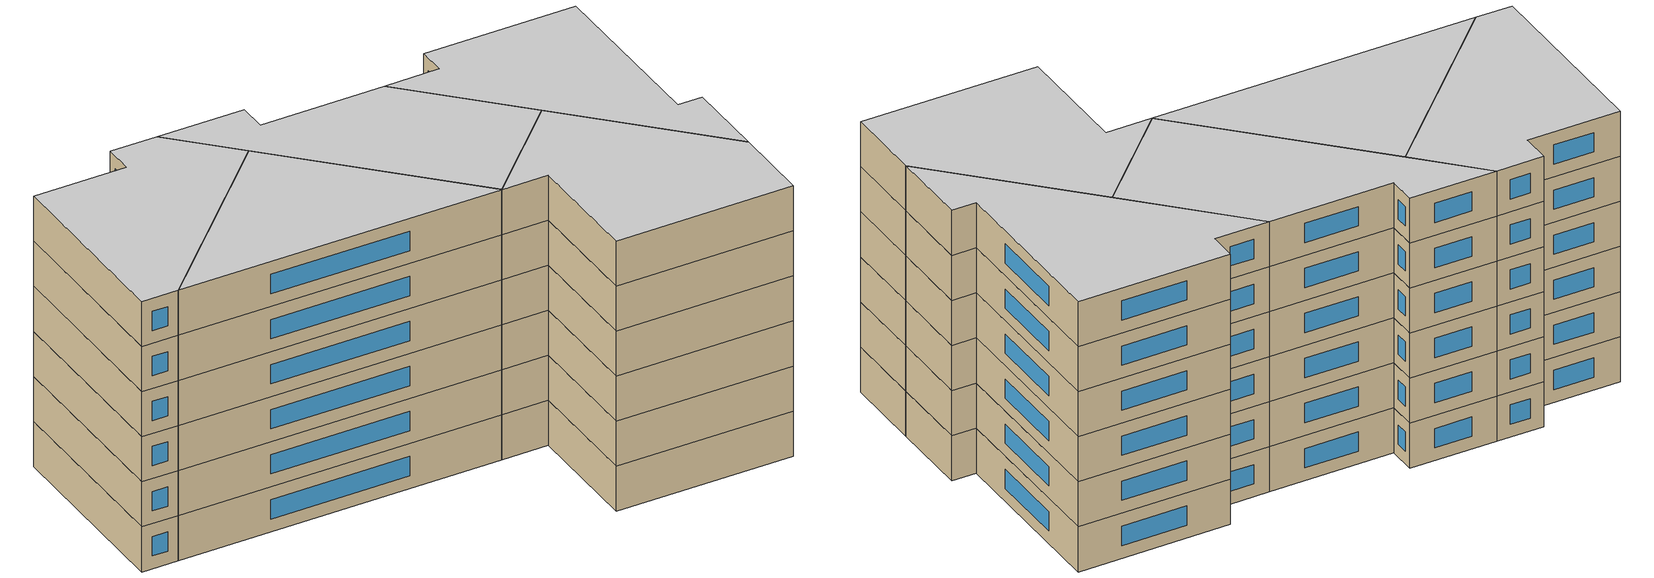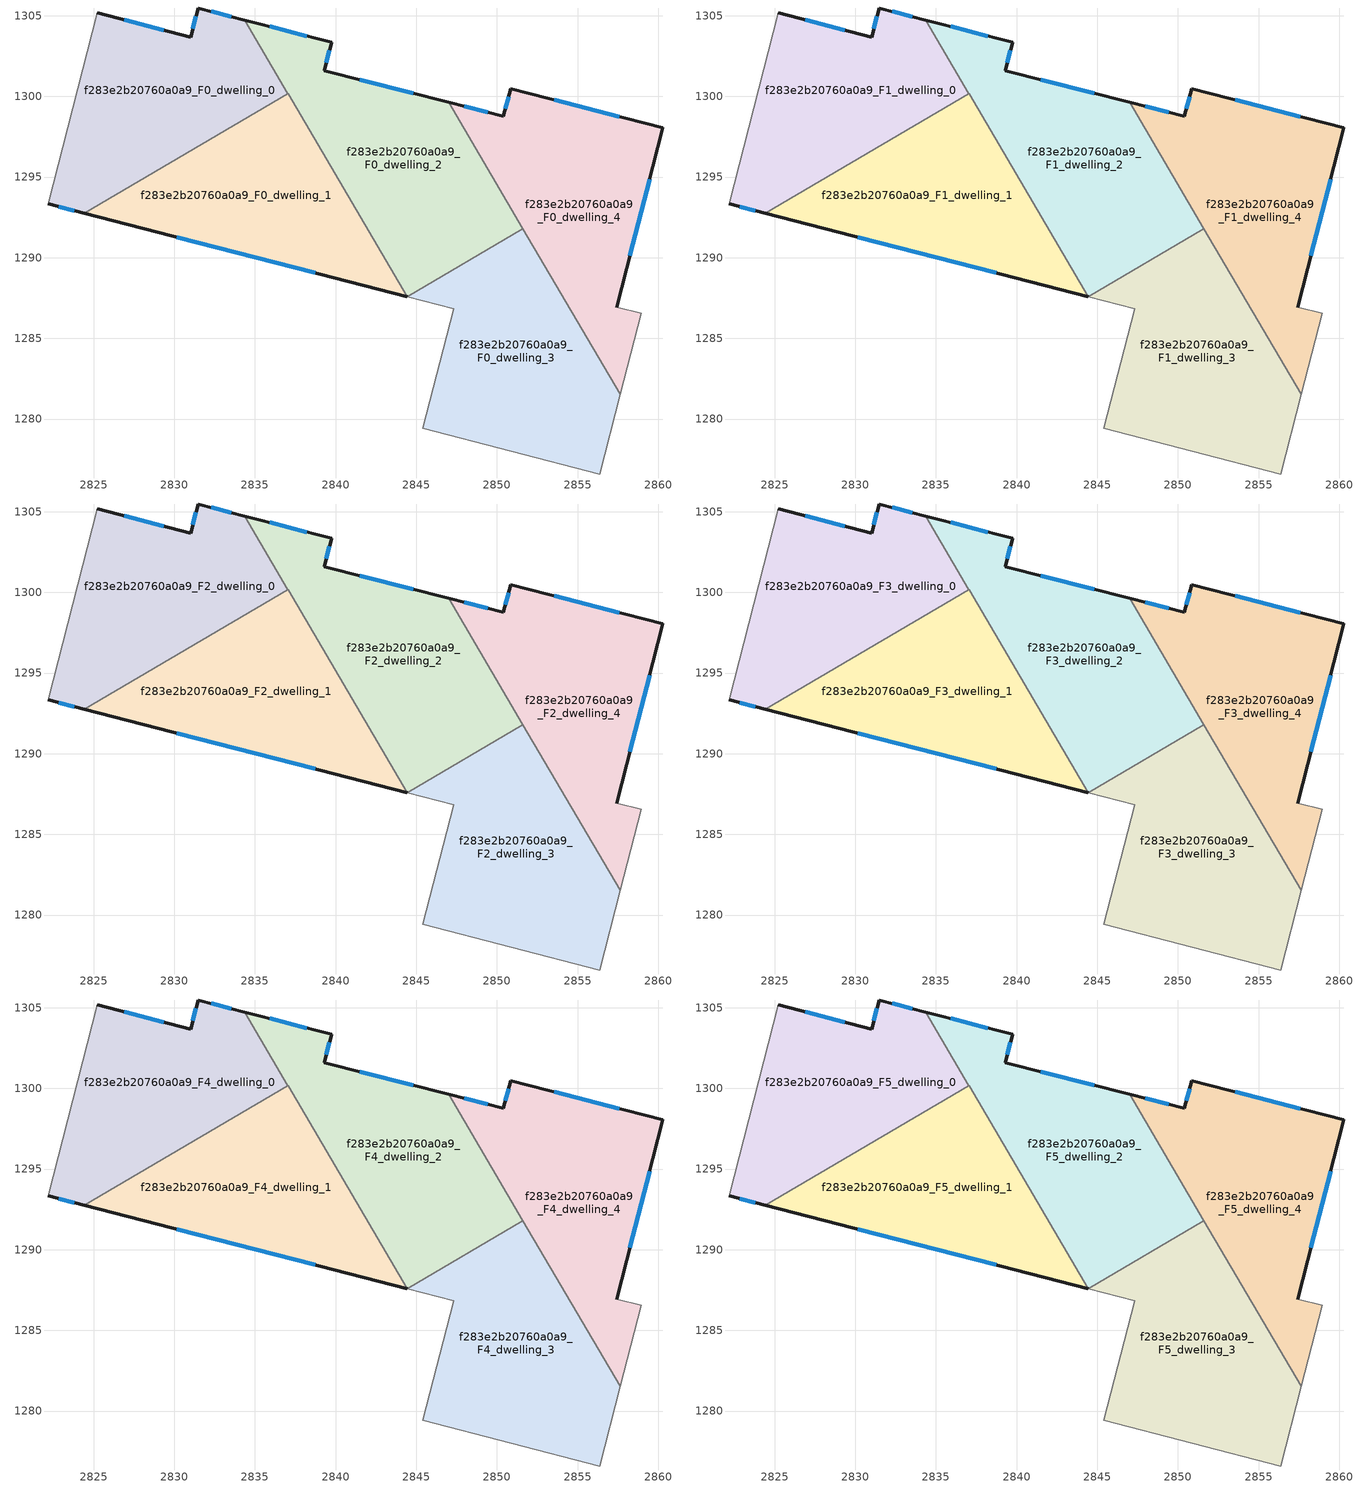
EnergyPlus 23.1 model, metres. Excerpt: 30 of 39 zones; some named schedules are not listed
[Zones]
f283e2b20760a0a9_F0_dwelling_0
 floor ground (EU_floor_Construction): 2834.37,1304.73 2837.05,1300.17 2824.43,1292.75 2822.18,1293.33 2825.24,1305.17 2831.01,1303.68 2831.47,1305.48 z0
 wall outside (EU_wall_Construction): 2822.18,1293.33 2824.43,1292.75 / 2834.37,1304.73 2831.47,1305.48 2831.01,1303.68 2825.24,1305.17 z0:3
 wall adiabatic (EU_wall_Construction): 2825.24,1305.17 2822.18,1293.33 z0:3
 wall to f283e2b20760a0a9_F0_dwelling_1 (EU_wall_Construction): 2824.43,1292.75 2837.05,1300.17 z0:3
 wall to f283e2b20760a0a9_F0_dwelling_2 (EU_wall_Construction): 2837.05,1300.17 2834.37,1304.73 z0:3
 window (EU_Window_Construction): 2822.83,1293.17 2823.79,1292.92 / 2829.36,1304.1 2826.89,1304.74 / 2831.34,1304.96 2831.14,1304.19 / 2833.54,1304.94 2832.3,1305.26 z0.86:2.14
f283e2b20760a0a9_F0_dwelling_1
 floor ground (EU_floor_Construction): 2837.05,1300.17 2844.45,1287.58 2824.43,1292.75 z0
 wall outside (EU_wall_Construction): 2824.43,1292.75 2844.45,1287.58 z0:3
 wall to f283e2b20760a0a9_F0_dwelling_3 (EU_wall_Construction): 2844.45,1287.58 2844.44,1287.59 z0:3
 wall to f283e2b20760a0a9_F0_dwelling_2 (EU_wall_Construction): 2844.44,1287.59 2837.05,1300.17 z0:3
 window (EU_Window_Construction): 2830.15,1291.28 2838.73,1289.06 z0.86:2.14
f283e2b20760a0a9_F0_dwelling_2
 floor ground (EU_floor_Construction): 2847,1299.62 2851.6,1291.8 2844.44,1287.59 2834.37,1304.73 2839.75,1303.34 2839.29,1301.59 z0
 wall outside (EU_wall_Construction): 2847,1299.62 2839.29,1301.59 2839.75,1303.34 2834.37,1304.73 z0:3
 wall to f283e2b20760a0a9_F0_dwelling_3 (EU_wall_Construction): 2844.44,1287.59 2851.6,1291.8 z0:3
 wall to f283e2b20760a0a9_F0_dwelling_4 (EU_wall_Construction): 2851.6,1291.8 2847,1299.62 z0:3
 window (EU_Window_Construction): 2838.21,1303.74 2835.91,1304.33 / 2839.42,1302.09 2839.62,1302.84 / 2844.8,1300.18 2841.5,1301.03 z0.86:2.14
f283e2b20760a0a9_F0_dwelling_3
 floor ground (EU_floor_Construction): 2851.6,1291.8 2857.64,1281.53 2856.36,1276.59 2845.4,1279.42 2847.31,1286.84 2844.45,1287.58 2844.44,1287.59 z0
 wall adiabatic (EU_wall_Construction): 2844.45,1287.58 2847.31,1286.84 2845.4,1279.42 2856.36,1276.59 2857.64,1281.53 z0:3
 wall to f283e2b20760a0a9_F0_dwelling_4 (EU_wall_Construction): 2857.64,1281.53 2851.6,1291.8 z0:3
f283e2b20760a0a9_F0_dwelling_4
 floor ground (EU_floor_Construction): 2860.28,1298.05 2857.41,1286.94 2858.93,1286.55 2857.64,1281.53 2847,1299.62 2850.4,1298.75 2850.84,1300.48 z0
 wall outside (EU_wall_Construction): 2857.41,1286.94 2860.28,1298.05 2850.84,1300.48 2850.4,1298.75 2847,1299.62 z0:3
 wall adiabatic (EU_wall_Construction): 2857.64,1281.53 2858.93,1286.55 2857.41,1286.94 z0:3
 window (EU_Window_Construction): 2858.23,1290.12 2859.46,1294.88 / 2849.43,1299 2847.97,1299.37 / 2850.72,1299.99 2850.53,1299.25 / 2857.58,1298.75 2853.54,1299.79 z0.86:2.14
f283e2b20760a0a9_F1_dwelling_0
 floor to f283e2b20760a0a9_F0_dwelling_0 (EU_floor_Construction): 2834.37,1304.73 2837.05,1300.17 2824.43,1292.75 2822.18,1293.33 2825.24,1305.17 2831.01,1303.68 2831.47,1305.48 z3
 wall outside (EU_wall_Construction): 2822.18,1293.33 2824.43,1292.75 / 2834.37,1304.73 2831.47,1305.48 2831.01,1303.68 2825.24,1305.17 z3:6
 wall adiabatic (EU_wall_Construction): 2825.24,1305.17 2822.18,1293.33 z3:6
 wall to f283e2b20760a0a9_F1_dwelling_1 (EU_wall_Construction): 2824.43,1292.75 2837.05,1300.17 z3:6
 wall to f283e2b20760a0a9_F1_dwelling_2 (EU_wall_Construction): 2837.05,1300.17 2834.37,1304.73 z3:6
 window (EU_Window_Construction): 2822.83,1293.17 2823.79,1292.92 / 2829.36,1304.1 2826.89,1304.74 / 2831.34,1304.96 2831.14,1304.19 / 2833.54,1304.94 2832.3,1305.26 z3.86:5.14
f283e2b20760a0a9_F1_dwelling_1
 floor to f283e2b20760a0a9_F0_dwelling_1 (EU_floor_Construction): 2837.05,1300.17 2844.45,1287.58 2824.43,1292.75 z3
 wall outside (EU_wall_Construction): 2824.43,1292.75 2844.45,1287.58 z3:6
 wall to f283e2b20760a0a9_F1_dwelling_3 (EU_wall_Construction): 2844.45,1287.58 2844.44,1287.59 z3:6
 wall to f283e2b20760a0a9_F1_dwelling_2 (EU_wall_Construction): 2844.44,1287.59 2837.05,1300.17 z3:6
 window (EU_Window_Construction): 2830.15,1291.28 2838.73,1289.06 z3.86:5.14
f283e2b20760a0a9_F1_dwelling_2
 floor to f283e2b20760a0a9_F0_dwelling_2 (EU_floor_Construction): 2847,1299.62 2851.6,1291.8 2844.44,1287.59 2834.37,1304.73 2839.75,1303.34 2839.29,1301.59 z3
 wall outside (EU_wall_Construction): 2847,1299.62 2839.29,1301.59 2839.75,1303.34 2834.37,1304.73 z3:6
 wall to f283e2b20760a0a9_F1_dwelling_3 (EU_wall_Construction): 2844.44,1287.59 2851.6,1291.8 z3:6
 wall to f283e2b20760a0a9_F1_dwelling_4 (EU_wall_Construction): 2851.6,1291.8 2847,1299.62 z3:6
 window (EU_Window_Construction): 2838.21,1303.74 2835.91,1304.33 / 2839.42,1302.09 2839.62,1302.84 / 2844.8,1300.18 2841.5,1301.03 z3.86:5.14
f283e2b20760a0a9_F1_dwelling_3
 floor to f283e2b20760a0a9_F0_dwelling_3 (EU_floor_Construction): 2851.6,1291.8 2857.64,1281.53 2856.36,1276.59 2845.4,1279.42 2847.31,1286.84 2844.45,1287.58 2844.44,1287.59 z3
 wall adiabatic (EU_wall_Construction): 2844.45,1287.58 2847.31,1286.84 2845.4,1279.42 2856.36,1276.59 2857.64,1281.53 z3:6
 wall to f283e2b20760a0a9_F1_dwelling_4 (EU_wall_Construction): 2857.64,1281.53 2851.6,1291.8 z3:6
f283e2b20760a0a9_F1_dwelling_4
 floor to f283e2b20760a0a9_F0_dwelling_4 (EU_floor_Construction): 2860.28,1298.05 2857.41,1286.94 2858.93,1286.55 2857.64,1281.53 2847,1299.62 2850.4,1298.75 2850.84,1300.48 z3
 wall outside (EU_wall_Construction): 2857.41,1286.94 2860.28,1298.05 2850.84,1300.48 2850.4,1298.75 2847,1299.62 z3:6
 wall adiabatic (EU_wall_Construction): 2857.64,1281.53 2858.93,1286.55 2857.41,1286.94 z3:6
 window (EU_Window_Construction): 2858.23,1290.12 2859.46,1294.88 / 2849.43,1299 2847.97,1299.37 / 2850.72,1299.99 2850.53,1299.25 / 2857.58,1298.75 2853.54,1299.79 z3.86:5.14
f283e2b20760a0a9_F2_dwelling_0
 floor to f283e2b20760a0a9_F1_dwelling_0 (EU_floor_Construction): 2834.37,1304.73 2837.05,1300.17 2824.43,1292.75 2822.18,1293.33 2825.24,1305.17 2831.01,1303.68 2831.47,1305.48 z6
 wall outside (EU_wall_Construction): 2822.18,1293.33 2824.43,1292.75 / 2834.37,1304.73 2831.47,1305.48 2831.01,1303.68 2825.24,1305.17 z6:9
 wall adiabatic (EU_wall_Construction): 2825.24,1305.17 2822.18,1293.33 z6:9
 wall to f283e2b20760a0a9_F2_dwelling_1 (EU_wall_Construction): 2824.43,1292.75 2837.05,1300.17 z6:9
 wall to f283e2b20760a0a9_F2_dwelling_2 (EU_wall_Construction): 2837.05,1300.17 2834.37,1304.73 z6:9
 window (EU_Window_Construction): 2822.83,1293.17 2823.79,1292.92 / 2829.36,1304.1 2826.89,1304.74 / 2831.34,1304.96 2831.14,1304.19 / 2833.54,1304.94 2832.3,1305.26 z6.86:8.14
f283e2b20760a0a9_F2_dwelling_1
 floor to f283e2b20760a0a9_F1_dwelling_1 (EU_floor_Construction): 2837.05,1300.17 2844.45,1287.58 2824.43,1292.75 z6
 wall outside (EU_wall_Construction): 2824.43,1292.75 2844.45,1287.58 z6:9
 wall to f283e2b20760a0a9_F2_dwelling_3 (EU_wall_Construction): 2844.45,1287.58 2844.44,1287.59 z6:9
 wall to f283e2b20760a0a9_F2_dwelling_2 (EU_wall_Construction): 2844.44,1287.59 2837.05,1300.17 z6:9
 window (EU_Window_Construction): 2830.15,1291.28 2838.73,1289.06 z6.86:8.14
f283e2b20760a0a9_F2_dwelling_2
 floor to f283e2b20760a0a9_F1_dwelling_2 (EU_floor_Construction): 2847,1299.62 2851.6,1291.8 2844.44,1287.59 2834.37,1304.73 2839.75,1303.34 2839.29,1301.59 z6
 wall outside (EU_wall_Construction): 2847,1299.62 2839.29,1301.59 2839.75,1303.34 2834.37,1304.73 z6:9
 wall to f283e2b20760a0a9_F2_dwelling_3 (EU_wall_Construction): 2844.44,1287.59 2851.6,1291.8 z6:9
 wall to f283e2b20760a0a9_F2_dwelling_4 (EU_wall_Construction): 2851.6,1291.8 2847,1299.62 z6:9
 window (EU_Window_Construction): 2838.21,1303.74 2835.91,1304.33 / 2839.42,1302.09 2839.62,1302.84 / 2844.8,1300.18 2841.5,1301.03 z6.86:8.14
f283e2b20760a0a9_F2_dwelling_3
 floor to f283e2b20760a0a9_F1_dwelling_3 (EU_floor_Construction): 2851.6,1291.8 2857.64,1281.53 2856.36,1276.59 2845.4,1279.42 2847.31,1286.84 2844.45,1287.58 2844.44,1287.59 z6
 wall adiabatic (EU_wall_Construction): 2844.45,1287.58 2847.31,1286.84 2845.4,1279.42 2856.36,1276.59 2857.64,1281.53 z6:9
 wall to f283e2b20760a0a9_F2_dwelling_4 (EU_wall_Construction): 2857.64,1281.53 2851.6,1291.8 z6:9
f283e2b20760a0a9_F2_dwelling_4
 floor to f283e2b20760a0a9_F1_dwelling_4 (EU_floor_Construction): 2860.28,1298.05 2857.41,1286.94 2858.93,1286.55 2857.64,1281.53 2847,1299.62 2850.4,1298.75 2850.84,1300.48 z6
 wall outside (EU_wall_Construction): 2857.41,1286.94 2860.28,1298.05 2850.84,1300.48 2850.4,1298.75 2847,1299.62 z6:9
 wall adiabatic (EU_wall_Construction): 2857.64,1281.53 2858.93,1286.55 2857.41,1286.94 z6:9
 window (EU_Window_Construction): 2858.23,1290.12 2859.46,1294.88 / 2849.43,1299 2847.97,1299.37 / 2850.72,1299.99 2850.53,1299.25 / 2857.58,1298.75 2853.54,1299.79 z6.86:8.14
f283e2b20760a0a9_F3_dwelling_0
 floor to f283e2b20760a0a9_F2_dwelling_0 (EU_floor_Construction): 2834.37,1304.73 2837.05,1300.17 2824.43,1292.75 2822.18,1293.33 2825.24,1305.17 2831.01,1303.68 2831.47,1305.48 z9
 wall outside (EU_wall_Construction): 2822.18,1293.33 2824.43,1292.75 / 2834.37,1304.73 2831.47,1305.48 2831.01,1303.68 2825.24,1305.17 z9:12
 wall adiabatic (EU_wall_Construction): 2825.24,1305.17 2822.18,1293.33 z9:12
 wall to f283e2b20760a0a9_F3_dwelling_1 (EU_wall_Construction): 2824.43,1292.75 2837.05,1300.17 z9:12
 wall to f283e2b20760a0a9_F3_dwelling_2 (EU_wall_Construction): 2837.05,1300.17 2834.37,1304.73 z9:12
 window (EU_Window_Construction): 2822.83,1293.17 2823.79,1292.92 / 2829.36,1304.1 2826.89,1304.74 / 2831.34,1304.96 2831.14,1304.19 / 2833.54,1304.94 2832.3,1305.26 z9.86:11.14
f283e2b20760a0a9_F3_dwelling_1
 floor to f283e2b20760a0a9_F2_dwelling_1 (EU_floor_Construction): 2837.05,1300.17 2844.45,1287.58 2824.43,1292.75 z9
 wall outside (EU_wall_Construction): 2824.43,1292.75 2844.45,1287.58 z9:12
 wall to f283e2b20760a0a9_F3_dwelling_3 (EU_wall_Construction): 2844.45,1287.58 2844.44,1287.59 z9:12
 wall to f283e2b20760a0a9_F3_dwelling_2 (EU_wall_Construction): 2844.44,1287.59 2837.05,1300.17 z9:12
 window (EU_Window_Construction): 2830.15,1291.28 2838.73,1289.06 z9.86:11.14
f283e2b20760a0a9_F3_dwelling_2
 floor to f283e2b20760a0a9_F2_dwelling_2 (EU_floor_Construction): 2847,1299.62 2851.6,1291.8 2844.44,1287.59 2834.37,1304.73 2839.75,1303.34 2839.29,1301.59 z9
 wall outside (EU_wall_Construction): 2847,1299.62 2839.29,1301.59 2839.75,1303.34 2834.37,1304.73 z9:12
 wall to f283e2b20760a0a9_F3_dwelling_3 (EU_wall_Construction): 2844.44,1287.59 2851.6,1291.8 z9:12
 wall to f283e2b20760a0a9_F3_dwelling_4 (EU_wall_Construction): 2851.6,1291.8 2847,1299.62 z9:12
 window (EU_Window_Construction): 2838.21,1303.74 2835.91,1304.33 / 2839.42,1302.09 2839.62,1302.84 / 2844.8,1300.18 2841.5,1301.03 z9.86:11.14
f283e2b20760a0a9_F3_dwelling_3
 floor to f283e2b20760a0a9_F2_dwelling_3 (EU_floor_Construction): 2851.6,1291.8 2857.64,1281.53 2856.36,1276.59 2845.4,1279.42 2847.31,1286.84 2844.45,1287.58 2844.44,1287.59 z9
 wall adiabatic (EU_wall_Construction): 2844.45,1287.58 2847.31,1286.84 2845.4,1279.42 2856.36,1276.59 2857.64,1281.53 z9:12
 wall to f283e2b20760a0a9_F3_dwelling_4 (EU_wall_Construction): 2857.64,1281.53 2851.6,1291.8 z9:12
f283e2b20760a0a9_F3_dwelling_4
 floor to f283e2b20760a0a9_F2_dwelling_4 (EU_floor_Construction): 2860.28,1298.05 2857.41,1286.94 2858.93,1286.55 2857.64,1281.53 2847,1299.62 2850.4,1298.75 2850.84,1300.48 z9
 wall outside (EU_wall_Construction): 2857.41,1286.94 2860.28,1298.05 2850.84,1300.48 2850.4,1298.75 2847,1299.62 z9:12
 wall adiabatic (EU_wall_Construction): 2857.64,1281.53 2858.93,1286.55 2857.41,1286.94 z9:12
 window (EU_Window_Construction): 2858.23,1290.12 2859.46,1294.88 / 2849.43,1299 2847.97,1299.37 / 2850.72,1299.99 2850.53,1299.25 / 2857.58,1298.75 2853.54,1299.79 z9.86:11.14
f283e2b20760a0a9_F4_dwelling_0
 floor to f283e2b20760a0a9_F3_dwelling_0 (EU_floor_Construction): 2834.37,1304.73 2837.05,1300.17 2824.43,1292.75 2822.18,1293.33 2825.24,1305.17 2831.01,1303.68 2831.47,1305.48 z12
 wall outside (EU_wall_Construction): 2822.18,1293.33 2824.43,1292.75 / 2834.37,1304.73 2831.47,1305.48 2831.01,1303.68 2825.24,1305.17 z12:15
 wall adiabatic (EU_wall_Construction): 2825.24,1305.17 2822.18,1293.33 z12:15
 wall to f283e2b20760a0a9_F4_dwelling_1 (EU_wall_Construction): 2824.43,1292.75 2837.05,1300.17 z12:15
 wall to f283e2b20760a0a9_F4_dwelling_2 (EU_wall_Construction): 2837.05,1300.17 2834.37,1304.73 z12:15
 window (EU_Window_Construction): 2822.83,1293.17 2823.79,1292.92 / 2829.36,1304.1 2826.89,1304.74 / 2831.34,1304.96 2831.14,1304.19 / 2833.54,1304.94 2832.3,1305.26 z12.86:14.14
f283e2b20760a0a9_F4_dwelling_1
 floor to f283e2b20760a0a9_F3_dwelling_1 (EU_floor_Construction): 2837.05,1300.17 2844.45,1287.58 2824.43,1292.75 z12
 wall outside (EU_wall_Construction): 2824.43,1292.75 2844.45,1287.58 z12:15
 wall to f283e2b20760a0a9_F4_dwelling_3 (EU_wall_Construction): 2844.45,1287.58 2844.44,1287.59 z12:15
 wall to f283e2b20760a0a9_F4_dwelling_2 (EU_wall_Construction): 2844.44,1287.59 2837.05,1300.17 z12:15
 window (EU_Window_Construction): 2830.15,1291.28 2838.73,1289.06 z12.86:14.14
f283e2b20760a0a9_F4_dwelling_2
 floor to f283e2b20760a0a9_F3_dwelling_2 (EU_floor_Construction): 2847,1299.62 2851.6,1291.8 2844.44,1287.59 2834.37,1304.73 2839.75,1303.34 2839.29,1301.59 z12
 wall outside (EU_wall_Construction): 2847,1299.62 2839.29,1301.59 2839.75,1303.34 2834.37,1304.73 z12:15
 wall to f283e2b20760a0a9_F4_dwelling_3 (EU_wall_Construction): 2844.44,1287.59 2851.6,1291.8 z12:15
 wall to f283e2b20760a0a9_F4_dwelling_4 (EU_wall_Construction): 2851.6,1291.8 2847,1299.62 z12:15
 window (EU_Window_Construction): 2838.21,1303.74 2835.91,1304.33 / 2839.42,1302.09 2839.62,1302.84 / 2844.8,1300.18 2841.5,1301.03 z12.86:14.14
f283e2b20760a0a9_F4_dwelling_3
 floor to f283e2b20760a0a9_F3_dwelling_3 (EU_floor_Construction): 2851.6,1291.8 2857.64,1281.53 2856.36,1276.59 2845.4,1279.42 2847.31,1286.84 2844.45,1287.58 2844.44,1287.59 z12
 wall adiabatic (EU_wall_Construction): 2844.45,1287.58 2847.31,1286.84 2845.4,1279.42 2856.36,1276.59 2857.64,1281.53 z12:15
 wall to f283e2b20760a0a9_F4_dwelling_4 (EU_wall_Construction): 2857.64,1281.53 2851.6,1291.8 z12:15
f283e2b20760a0a9_F4_dwelling_4
 floor to f283e2b20760a0a9_F3_dwelling_4 (EU_floor_Construction): 2860.28,1298.05 2857.41,1286.94 2858.93,1286.55 2857.64,1281.53 2847,1299.62 2850.4,1298.75 2850.84,1300.48 z12
 wall outside (EU_wall_Construction): 2857.41,1286.94 2860.28,1298.05 2850.84,1300.48 2850.4,1298.75 2847,1299.62 z12:15
 wall adiabatic (EU_wall_Construction): 2857.64,1281.53 2858.93,1286.55 2857.41,1286.94 z12:15
 window (EU_Window_Construction): 2858.23,1290.12 2859.46,1294.88 / 2849.43,1299 2847.97,1299.37 / 2850.72,1299.99 2850.53,1299.25 / 2857.58,1298.75 2853.54,1299.79 z12.86:14.14
f283e2b20760a0a9_F5_dwelling_0
 floor to f283e2b20760a0a9_F4_dwelling_0 (EU_floor_Construction): 2834.37,1304.73 2837.05,1300.17 2824.43,1292.75 2822.18,1293.33 2825.24,1305.17 2831.01,1303.68 2831.47,1305.48 z15
 wall outside (EU_wall_Construction): 2822.18,1293.33 2824.43,1292.75 / 2834.37,1304.73 2831.47,1305.48 2831.01,1303.68 2825.24,1305.17 z15:18
 wall adiabatic (EU_wall_Construction): 2825.24,1305.17 2822.18,1293.33 z15:18
 wall to f283e2b20760a0a9_F5_dwelling_1 (EU_wall_Construction): 2824.43,1292.75 2837.05,1300.17 z15:18
 wall to f283e2b20760a0a9_F5_dwelling_2 (EU_wall_Construction): 2837.05,1300.17 2834.37,1304.73 z15:18
 window (EU_Window_Construction): 2822.83,1293.17 2823.79,1292.92 / 2829.36,1304.1 2826.89,1304.74 / 2831.34,1304.96 2831.14,1304.19 / 2833.54,1304.94 2832.3,1305.26 z15.86:17.14
 ceiling to f283e2b20760a0a9_F6_dwelling_0 (EU_floor_Construction): 2837.05,1300.17 2834.37,1304.73 2831.47,1305.48 2831.01,1303.68 2825.24,1305.17 2822.18,1293.33 2824.43,1292.75 z18
f283e2b20760a0a9_F5_dwelling_1
 floor to f283e2b20760a0a9_F4_dwelling_1 (EU_floor_Construction): 2837.05,1300.17 2844.45,1287.58 2824.43,1292.75 z15
 wall outside (EU_wall_Construction): 2824.43,1292.75 2844.45,1287.58 z15:18
 wall to f283e2b20760a0a9_F5_dwelling_3 (EU_wall_Construction): 2844.45,1287.58 2844.44,1287.59 z15:18
 wall to f283e2b20760a0a9_F5_dwelling_2 (EU_wall_Construction): 2844.44,1287.59 2837.05,1300.17 z15:18
 window (EU_Window_Construction): 2830.15,1291.28 2838.73,1289.06 z15.86:17.14
 ceiling to f283e2b20760a0a9_F6_dwelling_1 (EU_floor_Construction): 2844.45,1287.58 2837.05,1300.17 2824.43,1292.75 z18
f283e2b20760a0a9_F5_dwelling_2
 floor to f283e2b20760a0a9_F4_dwelling_2 (EU_floor_Construction): 2847,1299.62 2851.6,1291.8 2844.44,1287.59 2834.37,1304.73 2839.75,1303.34 2839.29,1301.59 z15
 wall outside (EU_wall_Construction): 2847,1299.62 2839.29,1301.59 2839.75,1303.34 2834.37,1304.73 z15:18
 wall to f283e2b20760a0a9_F5_dwelling_3 (EU_wall_Construction): 2844.44,1287.59 2851.6,1291.8 z15:18
 wall to f283e2b20760a0a9_F5_dwelling_4 (EU_wall_Construction): 2851.6,1291.8 2847,1299.62 z15:18
 window (EU_Window_Construction): 2838.21,1303.74 2835.91,1304.33 / 2839.42,1302.09 2839.62,1302.84 / 2844.8,1300.18 2841.5,1301.03 z15.86:17.14
 ceiling to f283e2b20760a0a9_F6_dwelling_2 (EU_floor_Construction): 2851.6,1291.8 2847,1299.62 2839.29,1301.59 2839.75,1303.34 2834.37,1304.73 2844.44,1287.59 z18
f283e2b20760a0a9_F5_dwelling_3
 floor to f283e2b20760a0a9_F4_dwelling_3 (EU_floor_Construction): 2851.6,1291.8 2857.64,1281.53 2856.36,1276.59 2845.4,1279.42 2847.31,1286.84 2844.45,1287.58 2844.44,1287.59 z15
 wall adiabatic (EU_wall_Construction): 2844.45,1287.58 2847.31,1286.84 2845.4,1279.42 2856.36,1276.59 2857.64,1281.53 z15:18
 wall to f283e2b20760a0a9_F5_dwelling_4 (EU_wall_Construction): 2857.64,1281.53 2851.6,1291.8 z15:18
 ceiling to f283e2b20760a0a9_F6_dwelling_3 (EU_floor_Construction): 2856.36,1276.59 2857.64,1281.53 2851.6,1291.8 2844.44,1287.59 2844.45,1287.58 2847.31,1286.84 2845.4,1279.42 z18
f283e2b20760a0a9_F5_dwelling_4
 floor to f283e2b20760a0a9_F4_dwelling_4 (EU_floor_Construction): 2860.28,1298.05 2857.41,1286.94 2858.93,1286.55 2857.64,1281.53 2847,1299.62 2850.4,1298.75 2850.84,1300.48 z15
 wall outside (EU_wall_Construction): 2857.41,1286.94 2860.28,1298.05 2850.84,1300.48 2850.4,1298.75 2847,1299.62 z15:18
 wall adiabatic (EU_wall_Construction): 2857.64,1281.53 2858.93,1286.55 2857.41,1286.94 z15:18
 window (EU_Window_Construction): 2858.23,1290.12 2859.46,1294.88 / 2849.43,1299 2847.97,1299.37 / 2850.72,1299.99 2850.53,1299.25 / 2857.58,1298.75 2853.54,1299.79 z15.86:17.14
 ceiling to f283e2b20760a0a9_F6_dwelling_4 (EU_floor_Construction): 2857.64,1281.53 2858.93,1286.55 2857.41,1286.94 2860.28,1298.05 2850.84,1300.48 2850.4,1298.75 2847,1299.62 z18
[Building]
EU S2 Campaign: North Axis=0; Terrain=City; Solar Distribution=FullExterior
[Site:Location]
Helsinki-Vantaa.AP: Latitude=60.317; Longitude=24.963; Time Zone=2; Elevation=54.6
[SizingPeriod:WeatherFileDays]
AnnualSizingPeriod: Begin Month=1; Begin Day of Month=1; End Month=12; End Day of Month=31; Day of Week for Start Day=Monday; Use Weather File Daylight Saving Period=No; Use Weather File Rain and Snow Indicators=No
[MATERIAL]
EU_InternalMass_Material: Roughness=MediumRough; Thickness=0.1; Conductivity=1; Density=1800; Specific Heat=900; Thermal Absorptance=0.9; Solar Absorptance=0.7; Visible Absorptance=0.7
[MATERIAL:NOMASS] Roughness=MediumRough; Thermal Absorptance=0.9; Solar Absorptance=0.7; Visible Absorptance=0.7
Name | Thermal Resistance
EU_wall_NoMass | 5.91765
EU_floor_NoMass | 6.2875
[WINDOWMATERIAL:SIMPLEGLAZINGSYSTEM]
EU_Window_SimpleGlazing: UFactor=0.994035; Solar Heat Gain Coefficient=0.7; Visible Transmittance=0.7
[CONSTRUCTION]
EU_wall_Construction: EU_wall_NoMass
EU_floor_Construction: EU_floor_NoMass
EU_Window_Construction: EU_Window_SimpleGlazing
EU_InternalMass_Construction: EU_InternalMass_Material
[ZONE] Type=1; Multiplier=1; Ceiling Height=autocalculate; Floor Area=autocalculate; Part of Total Floor Area=Yes
Name | Volume
f283e2b20760a0a9_F0_dwelling_0; f283e2b20760a0a9_F1_dwelling_0; f283e2b20760a0a9_F2_dwelling_0; f283e2b20760a0a9_F3_dwelling_0; f283e2b20760a0a9_F4_dwelling_0; f283e2b20760a0a9_F5_dwelling_0 | 320.848
f283e2b20760a0a9_F0_dwelling_1; f283e2b20760a0a9_F1_dwelling_1; f283e2b20760a0a9_F2_dwelling_1; f283e2b20760a0a9_F3_dwelling_1; f283e2b20760a0a9_F4_dwelling_1; f283e2b20760a0a9_F5_dwelling_1 | 320.834
f283e2b20760a0a9_F0_dwelling_2; f283e2b20760a0a9_F1_dwelling_2; f283e2b20760a0a9_F2_dwelling_2; f283e2b20760a0a9_F3_dwelling_2; f283e2b20760a0a9_F4_dwelling_2; f283e2b20760a0a9_F5_dwelling_2 | 353.873
f283e2b20760a0a9_F0_dwelling_3; f283e2b20760a0a9_F1_dwelling_3; f283e2b20760a0a9_F2_dwelling_3; f283e2b20760a0a9_F3_dwelling_3; f283e2b20760a0a9_F4_dwelling_3; f283e2b20760a0a9_F5_dwelling_3 | 353.888
f283e2b20760a0a9_F0_dwelling_4; f283e2b20760a0a9_F1_dwelling_4; f283e2b20760a0a9_F2_dwelling_4; f283e2b20760a0a9_F3_dwelling_4; f283e2b20760a0a9_F4_dwelling_4; f283e2b20760a0a9_F5_dwelling_4 | 337.368
[INTERNALMASS] Construction=EU_InternalMass_Construction
Name | Zone or ZoneList | Surface Area
f283e2b20760a0a9_F0_dwelling_0_EU_InternalMass | f283e2b20760a0a9_F0_dwelling_0 | 106.95
f283e2b20760a0a9_F0_dwelling_1_EU_InternalMass | f283e2b20760a0a9_F0_dwelling_1 | 106.94
f283e2b20760a0a9_F0_dwelling_2_EU_InternalMass | f283e2b20760a0a9_F0_dwelling_2 | 117.966
f283e2b20760a0a9_F0_dwelling_3_EU_InternalMass | f283e2b20760a0a9_F0_dwelling_3 | 117.963
f283e2b20760a0a9_F0_dwelling_4_EU_InternalMass | f283e2b20760a0a9_F0_dwelling_4 | 112.456
f283e2b20760a0a9_F1_dwelling_0_EU_InternalMass | f283e2b20760a0a9_F1_dwelling_0 | 106.95
f283e2b20760a0a9_F1_dwelling_1_EU_InternalMass | f283e2b20760a0a9_F1_dwelling_1 | 106.94
f283e2b20760a0a9_F1_dwelling_2_EU_InternalMass | f283e2b20760a0a9_F1_dwelling_2 | 117.966
f283e2b20760a0a9_F1_dwelling_3_EU_InternalMass | f283e2b20760a0a9_F1_dwelling_3 | 117.963
f283e2b20760a0a9_F1_dwelling_4_EU_InternalMass | f283e2b20760a0a9_F1_dwelling_4 | 112.456
f283e2b20760a0a9_F2_dwelling_0_EU_InternalMass | f283e2b20760a0a9_F2_dwelling_0 | 106.95
f283e2b20760a0a9_F2_dwelling_1_EU_InternalMass | f283e2b20760a0a9_F2_dwelling_1 | 106.94
f283e2b20760a0a9_F2_dwelling_2_EU_InternalMass | f283e2b20760a0a9_F2_dwelling_2 | 117.966
f283e2b20760a0a9_F2_dwelling_3_EU_InternalMass | f283e2b20760a0a9_F2_dwelling_3 | 117.963
f283e2b20760a0a9_F2_dwelling_4_EU_InternalMass | f283e2b20760a0a9_F2_dwelling_4 | 112.456
f283e2b20760a0a9_F3_dwelling_0_EU_InternalMass | f283e2b20760a0a9_F3_dwelling_0 | 106.95
f283e2b20760a0a9_F3_dwelling_1_EU_InternalMass | f283e2b20760a0a9_F3_dwelling_1 | 106.94
f283e2b20760a0a9_F3_dwelling_2_EU_InternalMass | f283e2b20760a0a9_F3_dwelling_2 | 117.966
f283e2b20760a0a9_F3_dwelling_3_EU_InternalMass | f283e2b20760a0a9_F3_dwelling_3 | 117.963
f283e2b20760a0a9_F3_dwelling_4_EU_InternalMass | f283e2b20760a0a9_F3_dwelling_4 | 112.456
f283e2b20760a0a9_F4_dwelling_0_EU_InternalMass | f283e2b20760a0a9_F4_dwelling_0 | 106.95
f283e2b20760a0a9_F4_dwelling_1_EU_InternalMass | f283e2b20760a0a9_F4_dwelling_1 | 106.94
f283e2b20760a0a9_F4_dwelling_2_EU_InternalMass | f283e2b20760a0a9_F4_dwelling_2 | 117.966
f283e2b20760a0a9_F4_dwelling_3_EU_InternalMass | f283e2b20760a0a9_F4_dwelling_3 | 117.963
f283e2b20760a0a9_F4_dwelling_4_EU_InternalMass | f283e2b20760a0a9_F4_dwelling_4 | 112.456
f283e2b20760a0a9_F5_dwelling_0_EU_InternalMass | f283e2b20760a0a9_F5_dwelling_0 | 106.95
f283e2b20760a0a9_F5_dwelling_1_EU_InternalMass | f283e2b20760a0a9_F5_dwelling_1 | 106.94
f283e2b20760a0a9_F5_dwelling_2_EU_InternalMass | f283e2b20760a0a9_F5_dwelling_2 | 117.966
f283e2b20760a0a9_F5_dwelling_3_EU_InternalMass | f283e2b20760a0a9_F5_dwelling_3 | 117.963
f283e2b20760a0a9_F5_dwelling_4_EU_InternalMass | f283e2b20760a0a9_F5_dwelling_4 | 112.456
[OTHEREQUIPMENT] Fuel Type=Electricity; Design Level Calculation Method=Watts/Area; Power per Zone Floor Area=1; Fraction Latent=0; Fraction Radiant=0; Fraction Lost=0; Carbon Dioxide Generation Rate=0; EndUse Subcategory=EU_Step8_InternalGains
Name | Zone or ZoneList or Space or SpaceList | Schedule
EU_Step8_InternalGain_f283e2b20760a0a9_F0_dwelling_0_f000 | f283e2b20760a0a9_F0_dwelling_0 | EU_Step8_GainSchedule_f283e2b20760a0a9_F0_dwelling_0_f000
EU_Step8_InternalGain_f283e2b20760a0a9_F0_dwelling_1_f000 | f283e2b20760a0a9_F0_dwelling_1 | EU_Step8_GainSchedule_f283e2b20760a0a9_F0_dwelling_1_f000
EU_Step8_InternalGain_f283e2b20760a0a9_F0_dwelling_2_f000 | f283e2b20760a0a9_F0_dwelling_2 | EU_Step8_GainSchedule_f283e2b20760a0a9_F0_dwelling_2_f000
EU_Step8_InternalGain_f283e2b20760a0a9_F0_dwelling_3_f000 | f283e2b20760a0a9_F0_dwelling_3 | EU_Step8_GainSchedule_f283e2b20760a0a9_F0_dwelling_3_f000
EU_Step8_InternalGain_f283e2b20760a0a9_F0_dwelling_4_f000 | f283e2b20760a0a9_F0_dwelling_4 | EU_Step8_GainSchedule_f283e2b20760a0a9_F0_dwelling_4_f000
EU_Step8_InternalGain_f283e2b20760a0a9_F1_dwelling_0_f000 | f283e2b20760a0a9_F1_dwelling_0 | EU_Step8_GainSchedule_f283e2b20760a0a9_F1_dwelling_0_f000
EU_Step8_InternalGain_f283e2b20760a0a9_F1_dwelling_1_f000 | f283e2b20760a0a9_F1_dwelling_1 | EU_Step8_GainSchedule_f283e2b20760a0a9_F1_dwelling_1_f000
EU_Step8_InternalGain_f283e2b20760a0a9_F1_dwelling_2_f000 | f283e2b20760a0a9_F1_dwelling_2 | EU_Step8_GainSchedule_f283e2b20760a0a9_F1_dwelling_2_f000
EU_Step8_InternalGain_f283e2b20760a0a9_F1_dwelling_3_f000 | f283e2b20760a0a9_F1_dwelling_3 | EU_Step8_GainSchedule_f283e2b20760a0a9_F1_dwelling_3_f000
EU_Step8_InternalGain_f283e2b20760a0a9_F1_dwelling_4_f000 | f283e2b20760a0a9_F1_dwelling_4 | EU_Step8_GainSchedule_f283e2b20760a0a9_F1_dwelling_4_f000
EU_Step8_InternalGain_f283e2b20760a0a9_F2_dwelling_0_f000 | f283e2b20760a0a9_F2_dwelling_0 | EU_Step8_GainSchedule_f283e2b20760a0a9_F2_dwelling_0_f000
EU_Step8_InternalGain_f283e2b20760a0a9_F2_dwelling_1_f000 | f283e2b20760a0a9_F2_dwelling_1 | EU_Step8_GainSchedule_f283e2b20760a0a9_F2_dwelling_1_f000
EU_Step8_InternalGain_f283e2b20760a0a9_F2_dwelling_2_f000 | f283e2b20760a0a9_F2_dwelling_2 | EU_Step8_GainSchedule_f283e2b20760a0a9_F2_dwelling_2_f000
EU_Step8_InternalGain_f283e2b20760a0a9_F2_dwelling_3_f000 | f283e2b20760a0a9_F2_dwelling_3 | EU_Step8_GainSchedule_f283e2b20760a0a9_F2_dwelling_3_f000
EU_Step8_InternalGain_f283e2b20760a0a9_F2_dwelling_4_f000 | f283e2b20760a0a9_F2_dwelling_4 | EU_Step8_GainSchedule_f283e2b20760a0a9_F2_dwelling_4_f000
EU_Step8_InternalGain_f283e2b20760a0a9_F3_dwelling_0_f000 | f283e2b20760a0a9_F3_dwelling_0 | EU_Step8_GainSchedule_f283e2b20760a0a9_F3_dwelling_0_f000
EU_Step8_InternalGain_f283e2b20760a0a9_F3_dwelling_1_f000 | f283e2b20760a0a9_F3_dwelling_1 | EU_Step8_GainSchedule_f283e2b20760a0a9_F3_dwelling_1_f000
EU_Step8_InternalGain_f283e2b20760a0a9_F3_dwelling_2_f000 | f283e2b20760a0a9_F3_dwelling_2 | EU_Step8_GainSchedule_f283e2b20760a0a9_F3_dwelling_2_f000
EU_Step8_InternalGain_f283e2b20760a0a9_F3_dwelling_3_f000 | f283e2b20760a0a9_F3_dwelling_3 | EU_Step8_GainSchedule_f283e2b20760a0a9_F3_dwelling_3_f000
EU_Step8_InternalGain_f283e2b20760a0a9_F3_dwelling_4_f000 | f283e2b20760a0a9_F3_dwelling_4 | EU_Step8_GainSchedule_f283e2b20760a0a9_F3_dwelling_4_f000
EU_Step8_InternalGain_f283e2b20760a0a9_F4_dwelling_0_f000 | f283e2b20760a0a9_F4_dwelling_0 | EU_Step8_GainSchedule_f283e2b20760a0a9_F4_dwelling_0_f000
EU_Step8_InternalGain_f283e2b20760a0a9_F4_dwelling_1_f000 | f283e2b20760a0a9_F4_dwelling_1 | EU_Step8_GainSchedule_f283e2b20760a0a9_F4_dwelling_1_f000
EU_Step8_InternalGain_f283e2b20760a0a9_F4_dwelling_2_f000 | f283e2b20760a0a9_F4_dwelling_2 | EU_Step8_GainSchedule_f283e2b20760a0a9_F4_dwelling_2_f000
EU_Step8_InternalGain_f283e2b20760a0a9_F4_dwelling_3_f000 | f283e2b20760a0a9_F4_dwelling_3 | EU_Step8_GainSchedule_f283e2b20760a0a9_F4_dwelling_3_f000
EU_Step8_InternalGain_f283e2b20760a0a9_F4_dwelling_4_f000 | f283e2b20760a0a9_F4_dwelling_4 | EU_Step8_GainSchedule_f283e2b20760a0a9_F4_dwelling_4_f000
EU_Step8_InternalGain_f283e2b20760a0a9_F5_dwelling_0_f000 | f283e2b20760a0a9_F5_dwelling_0 | EU_Step8_GainSchedule_f283e2b20760a0a9_F5_dwelling_0_f000
EU_Step8_InternalGain_f283e2b20760a0a9_F5_dwelling_1_f000 | f283e2b20760a0a9_F5_dwelling_1 | EU_Step8_GainSchedule_f283e2b20760a0a9_F5_dwelling_1_f000
EU_Step8_InternalGain_f283e2b20760a0a9_F5_dwelling_2_f000 | f283e2b20760a0a9_F5_dwelling_2 | EU_Step8_GainSchedule_f283e2b20760a0a9_F5_dwelling_2_f000
EU_Step8_InternalGain_f283e2b20760a0a9_F5_dwelling_3_f000 | f283e2b20760a0a9_F5_dwelling_3 | EU_Step8_GainSchedule_f283e2b20760a0a9_F5_dwelling_3_f000
EU_Step8_InternalGain_f283e2b20760a0a9_F5_dwelling_4_f000 | f283e2b20760a0a9_F5_dwelling_4 | EU_Step8_GainSchedule_f283e2b20760a0a9_F5_dwelling_4_f000
[ZONEVENTILATION:DESIGNFLOWRATE] Schedule=EU_AlwaysOn; Design Flow Rate Calculation Method=AirChanges/Hour; Air Changes per Hour=0.596421; Ventilation Type=Natural; Fan Pressure Rise=0; Fan Total Efficiency=1; Constant Term Coefficient=1; Temperature Term Coefficient=0; Velocity Term Coefficient=0; Velocity Squared Term Coefficient=0; Minimum Indoor Temperature=-100; Maximum Indoor Temperature=100; Delta Temperature=-100; Minimum Outdoor Temperature=-100; Maximum Outdoor Temperature=100; Maximum Wind Speed=40
Name | Zone or ZoneList or Space or SpaceList
EU_ConstantAir_f283e2b20760a0a9_F0_dwelling_0 | f283e2b20760a0a9_F0_dwelling_0
EU_ConstantAir_f283e2b20760a0a9_F0_dwelling_1 | f283e2b20760a0a9_F0_dwelling_1
EU_ConstantAir_f283e2b20760a0a9_F0_dwelling_2 | f283e2b20760a0a9_F0_dwelling_2
EU_ConstantAir_f283e2b20760a0a9_F0_dwelling_3 | f283e2b20760a0a9_F0_dwelling_3
EU_ConstantAir_f283e2b20760a0a9_F0_dwelling_4 | f283e2b20760a0a9_F0_dwelling_4
EU_ConstantAir_f283e2b20760a0a9_F1_dwelling_0 | f283e2b20760a0a9_F1_dwelling_0
EU_ConstantAir_f283e2b20760a0a9_F1_dwelling_1 | f283e2b20760a0a9_F1_dwelling_1
EU_ConstantAir_f283e2b20760a0a9_F1_dwelling_2 | f283e2b20760a0a9_F1_dwelling_2
EU_ConstantAir_f283e2b20760a0a9_F1_dwelling_3 | f283e2b20760a0a9_F1_dwelling_3
EU_ConstantAir_f283e2b20760a0a9_F1_dwelling_4 | f283e2b20760a0a9_F1_dwelling_4
EU_ConstantAir_f283e2b20760a0a9_F2_dwelling_0 | f283e2b20760a0a9_F2_dwelling_0
EU_ConstantAir_f283e2b20760a0a9_F2_dwelling_1 | f283e2b20760a0a9_F2_dwelling_1
EU_ConstantAir_f283e2b20760a0a9_F2_dwelling_2 | f283e2b20760a0a9_F2_dwelling_2
EU_ConstantAir_f283e2b20760a0a9_F2_dwelling_3 | f283e2b20760a0a9_F2_dwelling_3
EU_ConstantAir_f283e2b20760a0a9_F2_dwelling_4 | f283e2b20760a0a9_F2_dwelling_4
EU_ConstantAir_f283e2b20760a0a9_F3_dwelling_0 | f283e2b20760a0a9_F3_dwelling_0
EU_ConstantAir_f283e2b20760a0a9_F3_dwelling_1 | f283e2b20760a0a9_F3_dwelling_1
EU_ConstantAir_f283e2b20760a0a9_F3_dwelling_2 | f283e2b20760a0a9_F3_dwelling_2
EU_ConstantAir_f283e2b20760a0a9_F3_dwelling_3 | f283e2b20760a0a9_F3_dwelling_3
EU_ConstantAir_f283e2b20760a0a9_F3_dwelling_4 | f283e2b20760a0a9_F3_dwelling_4
EU_ConstantAir_f283e2b20760a0a9_F4_dwelling_0 | f283e2b20760a0a9_F4_dwelling_0
EU_ConstantAir_f283e2b20760a0a9_F4_dwelling_1 | f283e2b20760a0a9_F4_dwelling_1
EU_ConstantAir_f283e2b20760a0a9_F4_dwelling_2 | f283e2b20760a0a9_F4_dwelling_2
EU_ConstantAir_f283e2b20760a0a9_F4_dwelling_3 | f283e2b20760a0a9_F4_dwelling_3
EU_ConstantAir_f283e2b20760a0a9_F4_dwelling_4 | f283e2b20760a0a9_F4_dwelling_4
EU_ConstantAir_f283e2b20760a0a9_F5_dwelling_0 | f283e2b20760a0a9_F5_dwelling_0
EU_ConstantAir_f283e2b20760a0a9_F5_dwelling_1 | f283e2b20760a0a9_F5_dwelling_1
EU_ConstantAir_f283e2b20760a0a9_F5_dwelling_2 | f283e2b20760a0a9_F5_dwelling_2
EU_ConstantAir_f283e2b20760a0a9_F5_dwelling_3 | f283e2b20760a0a9_F5_dwelling_3
EU_ConstantAir_f283e2b20760a0a9_F5_dwelling_4 | f283e2b20760a0a9_F5_dwelling_4
[HVACTEMPLATE:ZONE:IDEALLOADSAIRSYSTEM] System Availability Schedule=EU_AlwaysOn; Maximum Heating Supply Air Temperature=50; Minimum Cooling Supply Air Temperature=13; Maximum Heating Supply Air Humidity Ratio=0.0156; Minimum Cooling Supply Air Humidity Ratio=0.0077; Heating Limit=NoLimit; Cooling Limit=NoLimit; Heating Availability Schedule=EU_AlwaysOn; Cooling Availability Schedule=EU_CoolingOff; Dehumidification Control Type=ConstantSensibleHeatRatio; Cooling Sensible Heat Ratio=0.7; Dehumidification Setpoint=60; Humidification Control Type=None; Humidification Setpoint=30; Outdoor Air Method=None; Outdoor Air Flow Rate per Person=0.00944; Outdoor Air Flow Rate per Zone Floor Area=0; Outdoor Air Flow Rate per Zone=0; Demand Controlled Ventilation Type=None; Outdoor Air Economizer Type=NoEconomizer; Heat Recovery Type=None; Sensible Heat Recovery Effectiveness=0.7; Latent Heat Recovery Effectiveness=0.65
Name | Template Thermostat
f283e2b20760a0a9_F0_dwelling_0 | EU_HeatOnly_f283e2b20760a0a9_F0_dwelling_0
f283e2b20760a0a9_F0_dwelling_1 | EU_HeatOnly_f283e2b20760a0a9_F0_dwelling_1
f283e2b20760a0a9_F0_dwelling_2 | EU_HeatOnly_f283e2b20760a0a9_F0_dwelling_2
f283e2b20760a0a9_F0_dwelling_3 | EU_HeatOnly_f283e2b20760a0a9_F0_dwelling_3
f283e2b20760a0a9_F0_dwelling_4 | EU_HeatOnly_f283e2b20760a0a9_F0_dwelling_4
f283e2b20760a0a9_F1_dwelling_0 | EU_HeatOnly_f283e2b20760a0a9_F1_dwelling_0
f283e2b20760a0a9_F1_dwelling_1 | EU_HeatOnly_f283e2b20760a0a9_F1_dwelling_1
f283e2b20760a0a9_F1_dwelling_2 | EU_HeatOnly_f283e2b20760a0a9_F1_dwelling_2
f283e2b20760a0a9_F1_dwelling_3 | EU_HeatOnly_f283e2b20760a0a9_F1_dwelling_3
f283e2b20760a0a9_F1_dwelling_4 | EU_HeatOnly_f283e2b20760a0a9_F1_dwelling_4
f283e2b20760a0a9_F2_dwelling_0 | EU_HeatOnly_f283e2b20760a0a9_F2_dwelling_0
f283e2b20760a0a9_F2_dwelling_1 | EU_HeatOnly_f283e2b20760a0a9_F2_dwelling_1
f283e2b20760a0a9_F2_dwelling_2 | EU_HeatOnly_f283e2b20760a0a9_F2_dwelling_2
f283e2b20760a0a9_F2_dwelling_3 | EU_HeatOnly_f283e2b20760a0a9_F2_dwelling_3
f283e2b20760a0a9_F2_dwelling_4 | EU_HeatOnly_f283e2b20760a0a9_F2_dwelling_4
f283e2b20760a0a9_F3_dwelling_0 | EU_HeatOnly_f283e2b20760a0a9_F3_dwelling_0
f283e2b20760a0a9_F3_dwelling_1 | EU_HeatOnly_f283e2b20760a0a9_F3_dwelling_1
f283e2b20760a0a9_F3_dwelling_2 | EU_HeatOnly_f283e2b20760a0a9_F3_dwelling_2
f283e2b20760a0a9_F3_dwelling_3 | EU_HeatOnly_f283e2b20760a0a9_F3_dwelling_3
f283e2b20760a0a9_F3_dwelling_4 | EU_HeatOnly_f283e2b20760a0a9_F3_dwelling_4
f283e2b20760a0a9_F4_dwelling_0 | EU_HeatOnly_f283e2b20760a0a9_F4_dwelling_0
f283e2b20760a0a9_F4_dwelling_1 | EU_HeatOnly_f283e2b20760a0a9_F4_dwelling_1
f283e2b20760a0a9_F4_dwelling_2 | EU_HeatOnly_f283e2b20760a0a9_F4_dwelling_2
f283e2b20760a0a9_F4_dwelling_3 | EU_HeatOnly_f283e2b20760a0a9_F4_dwelling_3
f283e2b20760a0a9_F4_dwelling_4 | EU_HeatOnly_f283e2b20760a0a9_F4_dwelling_4
f283e2b20760a0a9_F5_dwelling_0 | EU_HeatOnly_f283e2b20760a0a9_F5_dwelling_0
f283e2b20760a0a9_F5_dwelling_1 | EU_HeatOnly_f283e2b20760a0a9_F5_dwelling_1
f283e2b20760a0a9_F5_dwelling_2 | EU_HeatOnly_f283e2b20760a0a9_F5_dwelling_2
f283e2b20760a0a9_F5_dwelling_3 | EU_HeatOnly_f283e2b20760a0a9_F5_dwelling_3
f283e2b20760a0a9_F5_dwelling_4 | EU_HeatOnly_f283e2b20760a0a9_F5_dwelling_4
[SIZING:ZONE] Zone Cooling Design Supply Air Temperature Input Method=SupplyAirTemperature; Zone Cooling Design Supply Air Temperature=13; Zone Heating Design Supply Air Temperature Input Method=SupplyAirTemperature; Zone Heating Design Supply Air Temperature=50; Zone Cooling Design Supply Air Humidity Ratio=0.008; Zone Heating Design Supply Air Humidity Ratio=0.008; Cooling Design Air Flow Method=DesignDay; Cooling Design Air Flow Rate=0; Cooling Minimum Air Flow per Zone Floor Area=0.000762; Cooling Minimum Air Flow=0; Cooling Minimum Air Flow Fraction=0.2; Heating Design Air Flow Method=DesignDay; Heating Design Air Flow Rate=0; Heating Maximum Air Flow per Zone Floor Area=0.002032; Heating Maximum Air Flow=0.141576; Heating Maximum Air Flow Fraction=0.3; Account for Dedicated Outdoor Air System=No; Dedicated Outdoor Air System Control Strategy=NeutralSupplyAir; Dedicated Outdoor Air Low Setpoint Temperature for Design=autosize; Dedicated Outdoor Air High Setpoint Temperature for Design=autosize; Zone Load Sizing Method=Sensible Load Only No Latent Load; Zone Latent Cooling Design Supply Air Humidity Ratio Input Method=HumidityRatioDifference; Zone Cooling Design Supply Air Humidity Ratio Difference=0.005; Zone Latent Heating Design Supply Air Humidity Ratio Input Method=HumidityRatioDifference; Zone Humidification Design Supply Air Humidity Ratio Difference=0.005
f283e2b20760a0a9_F0_dwelling_0; f283e2b20760a0a9_F0_dwelling_1; f283e2b20760a0a9_F0_dwelling_2; f283e2b20760a0a9_F0_dwelling_3; f283e2b20760a0a9_F0_dwelling_4; f283e2b20760a0a9_F1_dwelling_0; f283e2b20760a0a9_F1_dwelling_1; f283e2b20760a0a9_F1_dwelling_2; f283e2b20760a0a9_F1_dwelling_3; f283e2b20760a0a9_F1_dwelling_4; f283e2b20760a0a9_F2_dwelling_0; f283e2b20760a0a9_F2_dwelling_1; f283e2b20760a0a9_F2_dwelling_2; f283e2b20760a0a9_F2_dwelling_3; f283e2b20760a0a9_F2_dwelling_4; f283e2b20760a0a9_F3_dwelling_0; f283e2b20760a0a9_F3_dwelling_1; f283e2b20760a0a9_F3_dwelling_2; f283e2b20760a0a9_F3_dwelling_3; f283e2b20760a0a9_F3_dwelling_4; f283e2b20760a0a9_F4_dwelling_0; f283e2b20760a0a9_F4_dwelling_1; f283e2b20760a0a9_F4_dwelling_2; f283e2b20760a0a9_F4_dwelling_3; f283e2b20760a0a9_F4_dwelling_4; f283e2b20760a0a9_F5_dwelling_0; f283e2b20760a0a9_F5_dwelling_1; f283e2b20760a0a9_F5_dwelling_2; f283e2b20760a0a9_F5_dwelling_3; f283e2b20760a0a9_F5_dwelling_4
[SCHEDULE:FILE] Column Number=1; Rows to Skip at Top=0; Number of Hours of Data=8760; Column Separator=Comma; Interpolate to Timestep=No; Minutes per Item=60; Adjust Schedule for Daylight Savings=Yes
Name | File
EU_Step8_GainSchedule_f283e2b20760a0a9_F0_dwelling_0_f000 | ../../schedules/f283e2b20760a0a9/f283e2b20760a0a9_F0_dwelling_0_f000_gain.csv
EU_Step8_GainSchedule_f283e2b20760a0a9_F0_dwelling_1_f000 | ../../schedules/f283e2b20760a0a9/f283e2b20760a0a9_F0_dwelling_1_f000_gain.csv
EU_Step8_GainSchedule_f283e2b20760a0a9_F0_dwelling_2_f000 | ../../schedules/f283e2b20760a0a9/f283e2b20760a0a9_F0_dwelling_2_f000_gain.csv
EU_Step8_GainSchedule_f283e2b20760a0a9_F0_dwelling_3_f000 | ../../schedules/f283e2b20760a0a9/f283e2b20760a0a9_F0_dwelling_3_f000_gain.csv
EU_Step8_GainSchedule_f283e2b20760a0a9_F0_dwelling_4_f000 | ../../schedules/f283e2b20760a0a9/f283e2b20760a0a9_F0_dwelling_4_f000_gain.csv
EU_Step8_GainSchedule_f283e2b20760a0a9_F1_dwelling_0_f000 | ../../schedules/f283e2b20760a0a9/f283e2b20760a0a9_F1_dwelling_0_f000_gain.csv
EU_Step8_GainSchedule_f283e2b20760a0a9_F1_dwelling_1_f000 | ../../schedules/f283e2b20760a0a9/f283e2b20760a0a9_F1_dwelling_1_f000_gain.csv
EU_Step8_GainSchedule_f283e2b20760a0a9_F1_dwelling_2_f000 | ../../schedules/f283e2b20760a0a9/f283e2b20760a0a9_F1_dwelling_2_f000_gain.csv
EU_Step8_GainSchedule_f283e2b20760a0a9_F1_dwelling_3_f000 | ../../schedules/f283e2b20760a0a9/f283e2b20760a0a9_F1_dwelling_3_f000_gain.csv
EU_Step8_GainSchedule_f283e2b20760a0a9_F1_dwelling_4_f000 | ../../schedules/f283e2b20760a0a9/f283e2b20760a0a9_F1_dwelling_4_f000_gain.csv
EU_Step8_GainSchedule_f283e2b20760a0a9_F2_dwelling_0_f000 | ../../schedules/f283e2b20760a0a9/f283e2b20760a0a9_F2_dwelling_0_f000_gain.csv
EU_Step8_GainSchedule_f283e2b20760a0a9_F2_dwelling_1_f000 | ../../schedules/f283e2b20760a0a9/f283e2b20760a0a9_F2_dwelling_1_f000_gain.csv
EU_Step8_GainSchedule_f283e2b20760a0a9_F2_dwelling_2_f000 | ../../schedules/f283e2b20760a0a9/f283e2b20760a0a9_F2_dwelling_2_f000_gain.csv
EU_Step8_GainSchedule_f283e2b20760a0a9_F2_dwelling_3_f000 | ../../schedules/f283e2b20760a0a9/f283e2b20760a0a9_F2_dwelling_3_f000_gain.csv
EU_Step8_GainSchedule_f283e2b20760a0a9_F2_dwelling_4_f000 | ../../schedules/f283e2b20760a0a9/f283e2b20760a0a9_F2_dwelling_4_f000_gain.csv
EU_Step8_GainSchedule_f283e2b20760a0a9_F3_dwelling_0_f000 | ../../schedules/f283e2b20760a0a9/f283e2b20760a0a9_F3_dwelling_0_f000_gain.csv
EU_Step8_GainSchedule_f283e2b20760a0a9_F3_dwelling_1_f000 | ../../schedules/f283e2b20760a0a9/f283e2b20760a0a9_F3_dwelling_1_f000_gain.csv
EU_Step8_GainSchedule_f283e2b20760a0a9_F3_dwelling_2_f000 | ../../schedules/f283e2b20760a0a9/f283e2b20760a0a9_F3_dwelling_2_f000_gain.csv
EU_Step8_GainSchedule_f283e2b20760a0a9_F3_dwelling_3_f000 | ../../schedules/f283e2b20760a0a9/f283e2b20760a0a9_F3_dwelling_3_f000_gain.csv
EU_Step8_GainSchedule_f283e2b20760a0a9_F3_dwelling_4_f000 | ../../schedules/f283e2b20760a0a9/f283e2b20760a0a9_F3_dwelling_4_f000_gain.csv
EU_Step8_GainSchedule_f283e2b20760a0a9_F4_dwelling_0_f000 | ../../schedules/f283e2b20760a0a9/f283e2b20760a0a9_F4_dwelling_0_f000_gain.csv
EU_Step8_GainSchedule_f283e2b20760a0a9_F4_dwelling_1_f000 | ../../schedules/f283e2b20760a0a9/f283e2b20760a0a9_F4_dwelling_1_f000_gain.csv
EU_Step8_GainSchedule_f283e2b20760a0a9_F4_dwelling_2_f000 | ../../schedules/f283e2b20760a0a9/f283e2b20760a0a9_F4_dwelling_2_f000_gain.csv
EU_Step8_GainSchedule_f283e2b20760a0a9_F4_dwelling_3_f000 | ../../schedules/f283e2b20760a0a9/f283e2b20760a0a9_F4_dwelling_3_f000_gain.csv
EU_Step8_GainSchedule_f283e2b20760a0a9_F4_dwelling_4_f000 | ../../schedules/f283e2b20760a0a9/f283e2b20760a0a9_F4_dwelling_4_f000_gain.csv
EU_Step8_GainSchedule_f283e2b20760a0a9_F5_dwelling_0_f000 | ../../schedules/f283e2b20760a0a9/f283e2b20760a0a9_F5_dwelling_0_f000_gain.csv
EU_Step8_GainSchedule_f283e2b20760a0a9_F5_dwelling_1_f000 | ../../schedules/f283e2b20760a0a9/f283e2b20760a0a9_F5_dwelling_1_f000_gain.csv
